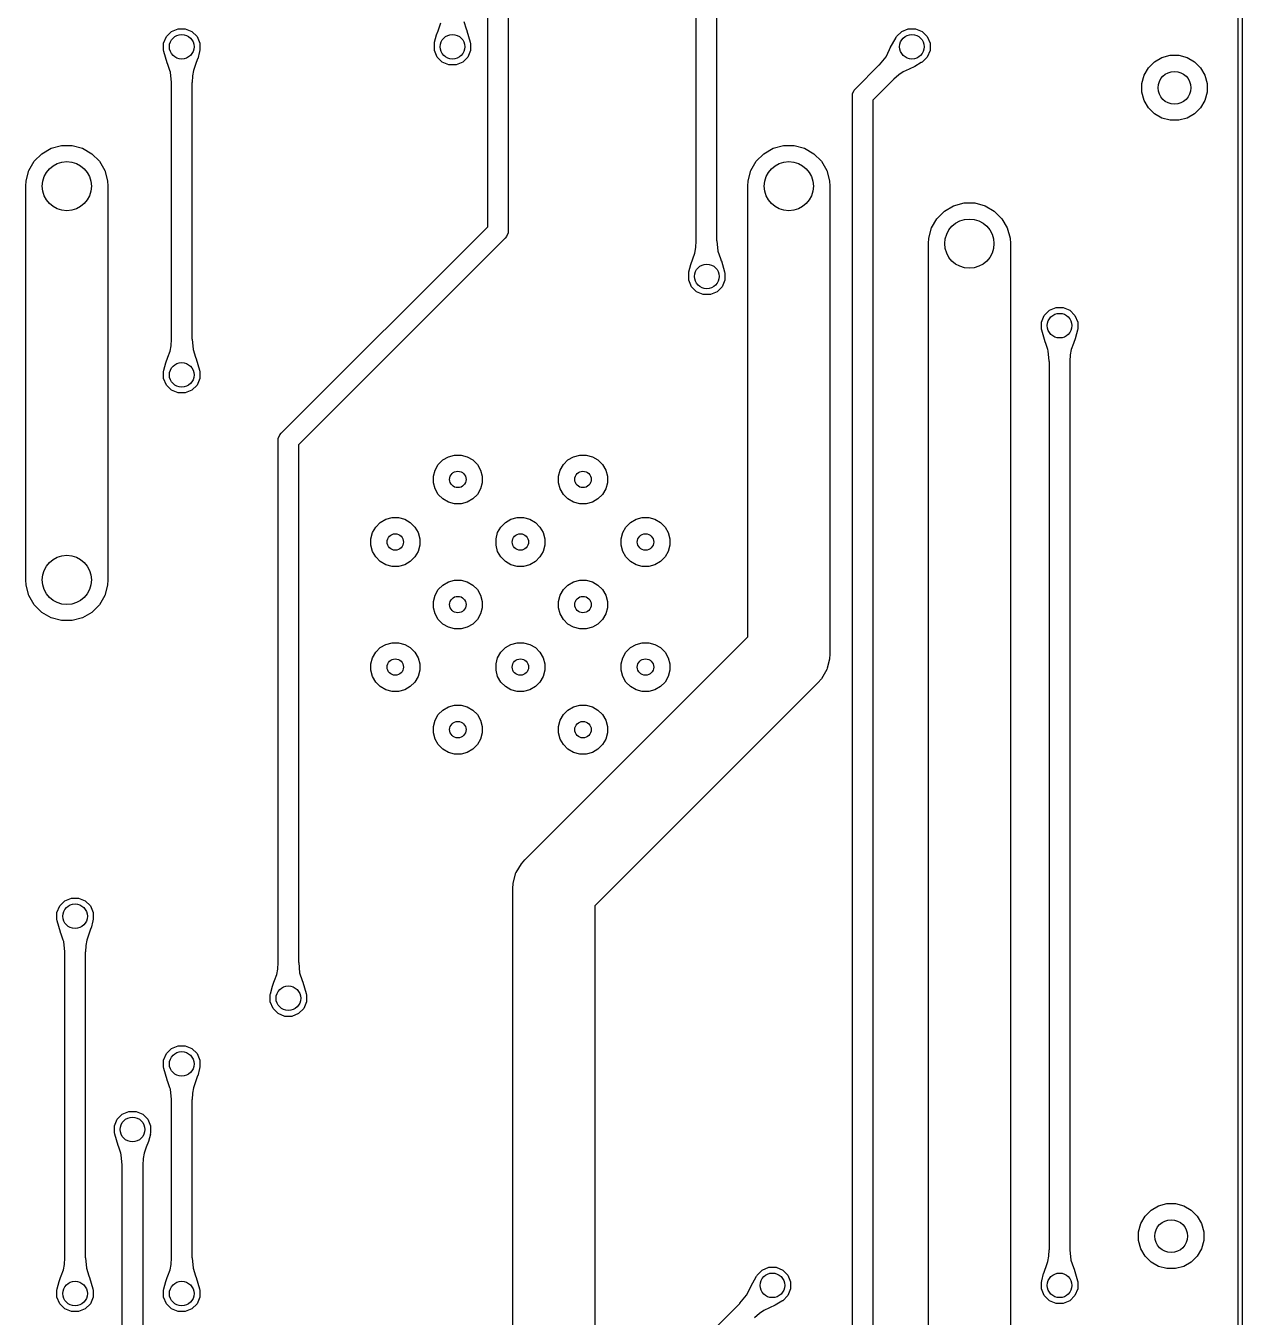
# Model space of a CAD drawing. Extents: x 89 to 178, y -115 to -57.
# Drawn here: x 157.2 to 172.03, y -84.09 to -68.34 of the extents above; entities that cross this region are included whole.
import ezdxf

# ---------------------------------------------------------------- set-up
doc = ezdxf.new("R2010")
doc.units = 0
doc.layers.add('BLACK', color=7, linetype='CONTINUOUS')

msp = doc.modelspace()

# ---------------------------------------------------------------- linework, layer by layer
at = {"layer": 'BLACK', "linetype": 'CONTINUOUS'}
for p, q in [((171.975, -90.3), (171.975091, -63.030772)), ((172.025092, -63.020889), (172.025, -90.275)), ((162.83, -70.793223), (162.83, -64.348108)), ((163.08, -64.348082), (163.08, -70.845)), ((165.37, -70.964282), (165.37, -64.348108)), ((165.62, -64.348082), (165.62, -70.962712)), ((162.231994, -68.382696), (162.257943, -68.309751)), ((162.537534, -68.291632), (162.567993, -68.382662)), ((158.879323, -68.556105), (158.912919, -68.474997)), ((158.912919, -68.474997), (158.974997, -68.412919)), ((158.974997, -68.412919), (159.056105, -68.379323)), ((159.056105, -68.379323), (159.143895, -68.379323)), ((159.143895, -68.379323), (159.225003, -68.412919)), ((159.225003, -68.412919), (159.287081, -68.474997)), ((159.287081, -68.474997), (159.320677, -68.556105)), ((162.182373, -68.544215), (162.205437, -68.454337)), ((162.205437, -68.454337), (162.205802, -68.453176)), ((162.205802, -68.453176), (162.223977, -68.404268)), ((162.223977, -68.404268), (162.231994, -68.382696)), ((162.567993, -68.382662), (162.568004, -68.382691)), ((162.568004, -68.382691), (162.576168, -68.403208)), ((162.576168, -68.403208), (162.576532, -68.404268)), ((162.576532, -68.404268), (162.61713, -68.543906)), ((167.809056, -68.484321), (167.812919, -68.474997)), ((167.812919, -68.474997), (167.874997, -68.412919)), ((167.874997, -68.412919), (167.956105, -68.379323)), ((167.956105, -68.379323), (168.043895, -68.379323)), ((168.043895, -68.379323), (168.125003, -68.412919)), ((168.125003, -68.412919), (168.187081, -68.474997)), ((168.187081, -68.474997), (168.220677, -68.556105)), ((158.879323, -68.643895), (158.879323, -68.556105)), ((159.320677, -68.556105), (159.320677, -68.643895)), ((162.179323, -68.556105), (162.182815, -68.547673)), ((162.179323, -68.643895), (162.179323, -68.556105)), ((162.182249, -68.544761), (162.182373, -68.544215)), ((162.182815, -68.547673), (162.182249, -68.544761)), ((162.61713, -68.543906), (162.616813, -68.546777)), ((162.616813, -68.546777), (162.620677, -68.556105)), ((162.620677, -68.556105), (162.620677, -68.643895)), ((167.684697, -68.7208), (167.727545, -68.634858)), ((167.727545, -68.634858), (167.736282, -68.61457)), ((167.736282, -68.61457), (167.736761, -68.61359)), ((167.736761, -68.61359), (167.806801, -68.486129)), ((167.806801, -68.486129), (167.809056, -68.484321)), ((168.220677, -68.556105), (168.220677, -68.643895)), ((158.883185, -68.65322), (158.879323, -68.643895)), ((158.882869, -68.656093), (158.883185, -68.65322)), ((158.923466, -68.795729), (158.882869, -68.656093)), ((158.92383, -68.796789), (158.923466, -68.795729)), ((158.931993, -68.817303), (158.92383, -68.796789)), ((159.294197, -68.746821), (159.267997, -68.817324)), ((159.294563, -68.745653), (159.294197, -68.746821)), ((159.317618, -68.655814), (159.294563, -68.745653)), ((159.320677, -68.643895), (159.317184, -68.652327)), ((159.317184, -68.652327), (159.31775, -68.655238)), ((159.31775, -68.655238), (159.317618, -68.655814)), ((162.212919, -68.725003), (162.179323, -68.643895)), ((162.274997, -68.787081), (162.212919, -68.725003)), ((162.356105, -68.820677), (162.274997, -68.787081)), ((162.525003, -68.787081), (162.443895, -68.820677)), ((162.587081, -68.725003), (162.525003, -68.787081)), ((162.620677, -68.643895), (162.587081, -68.725003)), ((167.603304, -68.818545), (167.684697, -68.7208)), ((168.114411, -68.793346), (168.034585, -68.840568)), ((168.114912, -68.793032), (168.114411, -68.793346)), ((168.116569, -68.790574), (168.114912, -68.793032)), ((168.125003, -68.787081), (168.116569, -68.790574)), ((168.187081, -68.725003), (168.125003, -68.787081)), ((168.220677, -68.643895), (168.187081, -68.725003)), ((170.882659, -68.856495), (170.956495, -68.782659)), ((170.956495, -68.782659), (171.046927, -68.730448)), ((171.046927, -68.730448), (171.14779, -68.703422)), ((171.14779, -68.703422), (171.25221, -68.703422)), ((171.25221, -68.703422), (171.353073, -68.730448)), ((171.353073, -68.730448), (171.443505, -68.782659)), ((171.443505, -68.782659), (171.517341, -68.856495)), ((158.931999, -68.817323), (158.931993, -68.817303)), ((158.932005, -68.817337), (158.931999, -68.817323)), ((158.956404, -68.890254), (158.932005, -68.817337)), ((158.962466, -68.908371), (158.956404, -68.890254)), ((158.973987, -69.034576), (158.962466, -68.908371)), ((159.229632, -68.95529), (159.225569, -69.034576)), ((159.242055, -68.890254), (159.229632, -68.95529)), ((159.242059, -68.890241), (159.242055, -68.890254)), ((159.267997, -68.817324), (159.242059, -68.890241)), ((162.443895, -68.820677), (162.356105, -68.820677)), ((167.311612, -69.111612), (167.602524, -68.820699)), ((167.602524, -68.820699), (167.603304, -68.818545)), ((167.840435, -68.942892), (167.781499, -68.996081)), ((167.895206, -68.905689), (167.840435, -68.942892)), ((167.895213, -68.905684), (167.895206, -68.905689)), ((167.965115, -68.872466), (167.895213, -68.905684)), ((168.033501, -68.841135), (167.965115, -68.872466)), ((168.034585, -68.840568), (168.033501, -68.841135)), ((170.803422, -69.04779), (170.830448, -68.946927)), ((170.830448, -68.946927), (170.882659, -68.856495)), ((171.517341, -68.856495), (171.569552, -68.946927)), ((171.569552, -68.946927), (171.596578, -69.04779)), ((158.974029, -69.035041), (158.973987, -69.034576)), ((158.975, -69.037112), (158.974029, -69.035041)), ((158.975, -72.164226), (158.975, -69.037112)), ((159.225569, -69.034576), (159.225, -69.035772)), ((159.225, -69.035772), (159.225, -72.162887)), ((167.296071, -69.130548), (167.311612, -69.111612)), ((167.780251, -68.996524), (167.525, -69.251776)), ((167.781499, -68.996081), (167.780251, -68.996524)), ((170.803422, -69.15221), (170.803422, -69.04779)), ((171.596578, -69.04779), (171.596578, -69.15221)), ((167.275, -69.2), (167.277402, -69.175614)), ((167.275, -87.464226), (167.275, -69.2)), ((167.277402, -69.175614), (167.296066, -69.130554)), ((167.296066, -69.130554), (167.296071, -69.130548)), ((167.525, -69.251776), (167.525, -87.462887)), ((170.830448, -69.253073), (170.803422, -69.15221)), ((170.882659, -69.343505), (170.830448, -69.253073)), ((171.569552, -69.253073), (171.517341, -69.343505)), ((171.596578, -69.15221), (171.569552, -69.253073)), ((170.956495, -69.417341), (170.882659, -69.343505)), ((171.046927, -69.469552), (170.956495, -69.417341)), ((171.443505, -69.417341), (171.353073, -69.469552)), ((171.517341, -69.343505), (171.443505, -69.417341)), ((171.14779, -69.496578), (171.046927, -69.469552)), ((171.25221, -69.496578), (171.14779, -69.496578)), ((171.353073, -69.469552), (171.25221, -69.496578)), ((157.395619, -69.903323), (157.508658, -69.83806)), ((157.508658, -69.83806), (157.634737, -69.804278)), ((157.634737, -69.804278), (157.765263, -69.804278)), ((157.765263, -69.804278), (157.891342, -69.83806)), ((157.891342, -69.83806), (158.004381, -69.903323)), ((166.195619, -69.903323), (166.308658, -69.83806)), ((166.308658, -69.83806), (166.434737, -69.804278)), ((166.434737, -69.804278), (166.565263, -69.804278)), ((166.565263, -69.804278), (166.691342, -69.83806)), ((166.691342, -69.83806), (166.804381, -69.903323)), ((157.23806, -70.108658), (157.303323, -69.995619)), ((157.303323, -69.995619), (157.395619, -69.903323)), ((158.004381, -69.903323), (158.096677, -69.995619)), ((158.096677, -69.995619), (158.16194, -70.108658)), ((166.03806, -70.108658), (166.103323, -69.995619)), ((166.103323, -69.995619), (166.195619, -69.903323)), ((166.804381, -69.903323), (166.896677, -69.995619)), ((166.896677, -69.995619), (166.96194, -70.108658)), ((157.204278, -70.234737), (157.23806, -70.108658)), ((158.16194, -70.108658), (158.195722, -70.234737)), ((166.004278, -70.234737), (166.03806, -70.108658)), ((166.96194, -70.108658), (166.995722, -70.234737)), ((157.2, -70.3), (157.204278, -70.234737)), ((157.2, -75.1), (157.2, -70.3)), ((158.195722, -70.234737), (158.2, -70.3)), ((158.2, -70.3), (158.2, -75.1)), ((166, -70.3), (166.004278, -70.234737)), ((166, -75.792893), (166, -70.3)), ((166.995722, -70.234737), (167, -70.3)), ((167, -70.3), (167, -76)), ((168.508658, -70.53806), (168.634737, -70.504278)), ((168.634737, -70.504278), (168.765263, -70.504278)), ((168.765263, -70.504278), (168.891342, -70.53806)), ((168.303323, -70.695619), (168.395619, -70.603323)), ((168.395619, -70.603323), (168.508658, -70.53806)), ((168.891342, -70.53806), (169.004381, -70.603323)), ((169.004381, -70.603323), (169.096677, -70.695619)), ((160.311612, -73.311612), (162.83, -70.793223)), ((163.08, -70.845), (163.077598, -70.869386)), ((168.204278, -70.934737), (168.23806, -70.808658)), ((168.23806, -70.808658), (168.303323, -70.695619)), ((169.096677, -70.695619), (169.16194, -70.808658)), ((169.16194, -70.808658), (169.195722, -70.934737)), ((163.043389, -70.933388), (160.525, -73.451776)), ((163.058934, -70.914446), (163.043389, -70.933388)), ((163.077598, -70.869386), (163.058934, -70.914446)), ((165.365365, -71.048083), (165.36945, -70.965444)), ((165.36945, -70.965444), (165.37, -70.964282)), ((165.62, -70.962712), (165.621028, -70.964889)), ((165.621028, -70.964889), (165.633263, -71.090585)), ((168.2, -71), (168.204278, -70.934737)), ((168.2, -91.7), (168.2, -71)), ((169.195722, -70.934737), (169.2, -71)), ((169.2, -71), (169.2, -91.501374)), ((165.329171, -71.185209), (165.352917, -71.114962)), ((165.352917, -71.114962), (165.365365, -71.048083)), ((165.633263, -71.090585), (165.665221, -71.180558)), ((165.282287, -71.344259), (165.304364, -71.256033)), ((165.304364, -71.256033), (165.304663, -71.255034)), ((165.304663, -71.255034), (165.329171, -71.185209)), ((165.665221, -71.180558), (165.665223, -71.180563)), ((165.665223, -71.180563), (165.676652, -71.207784)), ((165.676652, -71.207784), (165.677082, -71.208989)), ((165.677082, -71.208989), (165.717048, -71.343861)), ((165.279323, -71.356105), (165.282768, -71.347787)), ((165.279323, -71.443895), (165.279323, -71.356105)), ((165.312919, -71.525003), (165.279323, -71.443895)), ((165.282177, -71.344746), (165.282287, -71.344259)), ((165.282768, -71.347787), (165.282177, -71.344746)), ((165.720677, -71.443895), (165.687081, -71.525003)), ((165.717048, -71.343861), (165.716756, -71.346639)), ((165.716756, -71.346639), (165.720677, -71.356105)), ((165.720677, -71.356105), (165.720677, -71.443895)), ((165.374997, -71.587081), (165.312919, -71.525003)), ((165.456105, -71.620677), (165.374997, -71.587081)), ((165.543895, -71.620677), (165.456105, -71.620677)), ((165.625003, -71.587081), (165.543895, -71.620677)), ((165.687081, -71.525003), (165.625003, -71.587081)), ((169.674997, -71.812915), (169.756105, -71.779319)), ((169.756105, -71.779319), (169.843895, -71.779319)), ((169.843895, -71.779319), (169.925003, -71.812915)), ((169.579323, -71.956101), (169.612919, -71.874993)), ((169.612919, -71.874993), (169.674997, -71.812915)), ((169.925003, -71.812915), (169.987081, -71.874993)), ((169.987081, -71.874993), (170.020677, -71.956101)), ((169.579323, -72.043891), (169.579323, -71.956101)), ((169.583185, -72.053216), (169.579323, -72.043891)), ((169.582869, -72.056089), (169.583185, -72.053216)), ((169.623466, -72.195725), (169.582869, -72.056089)), ((170.017618, -72.05581), (169.994563, -72.145649)), ((170.020677, -72.043891), (170.017184, -72.052323)), ((170.017184, -72.052323), (170.01775, -72.055234)), ((170.01775, -72.055234), (170.017618, -72.05581)), ((170.020677, -71.956101), (170.020677, -72.043891)), ((158.957943, -72.309757), (158.970368, -72.244705)), ((158.970368, -72.244705), (158.974431, -72.165423)), ((158.974431, -72.165423), (158.975, -72.164226)), ((159.225, -72.162887), (159.225971, -72.164959)), ((159.225971, -72.164959), (159.237535, -72.29163)), ((169.62383, -72.196785), (169.623466, -72.195725)), ((169.631993, -72.217299), (169.62383, -72.196785)), ((169.631999, -72.217319), (169.631993, -72.217299)), ((169.632005, -72.217333), (169.631999, -72.217319)), ((169.656404, -72.29025), (169.632005, -72.217333)), ((169.967997, -72.21732), (169.942059, -72.290237)), ((169.994197, -72.146817), (169.967997, -72.21732)), ((169.994563, -72.145649), (169.994197, -72.146817)), ((158.905808, -72.453176), (158.931996, -72.382699)), ((158.931996, -72.382699), (158.957943, -72.309757)), ((159.237535, -72.29163), (159.268007, -72.382688)), ((159.268007, -72.382688), (159.276175, -72.403215)), ((159.276175, -72.403215), (159.276539, -72.404275)), ((159.276539, -72.404275), (159.317136, -72.543906)), ((169.662466, -72.308367), (169.656404, -72.29025)), ((169.673987, -72.434572), (169.662466, -72.308367)), ((169.929632, -72.355286), (169.925569, -72.434572)), ((169.942055, -72.29025), (169.929632, -72.355286)), ((169.942059, -72.290237), (169.942055, -72.29025)), ((158.879329, -72.556105), (158.882821, -72.547673)), ((158.879329, -72.643895), (158.879329, -72.556105)), ((158.882255, -72.544761), (158.88238, -72.544213)), ((158.882821, -72.547673), (158.882255, -72.544761)), ((158.88238, -72.544213), (158.905442, -72.454341)), ((158.905442, -72.454341), (158.905808, -72.453176)), ((159.317136, -72.543906), (159.316819, -72.546777)), ((159.316819, -72.546777), (159.320683, -72.556105)), ((159.320683, -72.556105), (159.320683, -72.643895)), ((169.674029, -72.435037), (169.673987, -72.434572)), ((169.675, -72.437108), (169.674029, -72.435037)), ((169.675, -83.264228), (169.675, -72.437108)), ((169.925569, -72.434572), (169.925, -72.435768)), ((169.925, -72.435768), (169.925, -83.262889)), ((158.912925, -72.725003), (158.879329, -72.643895)), ((158.975003, -72.787081), (158.912925, -72.725003)), ((159.287087, -72.725003), (159.225009, -72.787081)), ((159.320683, -72.643895), (159.287087, -72.725003)), ((159.056111, -72.820677), (158.975003, -72.787081)), ((159.143901, -72.820677), (159.056111, -72.820677)), ((159.225009, -72.787081), (159.143901, -72.820677)), ((160.277402, -73.375614), (160.296066, -73.330554)), ((160.296066, -73.330554), (160.296071, -73.330548)), ((160.296071, -73.330548), (160.311612, -73.311612)), ((160.275, -73.4), (160.277402, -73.375614)), ((160.275, -79.764226), (160.275, -73.4)), ((160.525, -73.451776), (160.525, -79.762887)), ((162.227493, -73.692372), (162.282871, -73.636994)), ((162.282871, -73.636994), (162.350694, -73.597836)), ((162.350694, -73.597836), (162.426341, -73.577567)), ((162.426341, -73.577567), (162.504657, -73.577567)), ((162.504657, -73.577567), (162.580304, -73.597836)), ((162.580304, -73.597836), (162.648127, -73.636994)), ((162.648127, -73.636994), (162.703505, -73.692372)), ((163.752493, -73.692372), (163.807871, -73.636994)), ((163.807871, -73.636994), (163.875694, -73.597836)), ((163.875694, -73.597836), (163.951341, -73.577567)), ((163.951341, -73.577567), (164.029657, -73.577567)), ((164.029657, -73.577567), (164.105304, -73.597836)), ((164.105304, -73.597836), (164.173127, -73.636994)), ((164.173127, -73.636994), (164.228505, -73.692372)), ((162.168066, -73.835842), (162.188335, -73.760195)), ((162.168066, -73.914158), (162.168066, -73.835842)), ((162.188335, -73.760195), (162.227493, -73.692372)), ((162.703505, -73.692372), (162.742663, -73.760195)), ((162.742663, -73.760195), (162.762932, -73.835842)), ((162.762932, -73.835842), (162.762932, -73.914158)), ((163.693066, -73.835842), (163.713335, -73.760195)), ((163.693066, -73.914158), (163.693066, -73.835842)), ((163.713335, -73.760195), (163.752493, -73.692372)), ((164.228505, -73.692372), (164.267663, -73.760195)), ((164.267663, -73.760195), (164.287932, -73.835842)), ((164.287932, -73.835842), (164.287932, -73.914158)), ((162.188335, -73.989805), (162.168066, -73.914158)), ((162.227493, -74.057628), (162.188335, -73.989805)), ((162.742663, -73.989805), (162.703505, -74.057628)), ((162.762932, -73.914158), (162.742663, -73.989805)), ((163.713335, -73.989805), (163.693066, -73.914158)), ((163.752493, -74.057628), (163.713335, -73.989805)), ((164.267663, -73.989805), (164.228505, -74.057628)), ((164.287932, -73.914158), (164.267663, -73.989805)), ((162.282871, -74.113006), (162.227493, -74.057628)), ((162.350694, -74.152164), (162.282871, -74.113006)), ((162.648127, -74.113006), (162.580304, -74.152164)), ((162.703505, -74.057628), (162.648127, -74.113006)), ((163.807871, -74.113006), (163.752493, -74.057628)), ((163.875694, -74.152164), (163.807871, -74.113006)), ((164.173127, -74.113006), (164.105304, -74.152164)), ((164.228505, -74.057628), (164.173127, -74.113006)), ((162.426341, -74.172433), (162.350694, -74.152164)), ((162.504657, -74.172433), (162.426341, -74.172433)), ((162.580304, -74.152164), (162.504657, -74.172433)), ((163.951341, -74.172433), (163.875694, -74.152164)), ((164.029657, -74.172433), (163.951341, -74.172433)), ((164.105304, -74.152164), (164.029657, -74.172433)), ((161.425835, -74.522695), (161.464993, -74.454872)), ((161.464993, -74.454872), (161.520371, -74.399494)), ((161.520371, -74.399494), (161.588194, -74.360336)), ((161.588194, -74.360336), (161.663841, -74.340067)), ((161.663841, -74.340067), (161.742157, -74.340067)), ((161.742157, -74.340067), (161.817804, -74.360336)), ((161.817804, -74.360336), (161.885627, -74.399494)), ((161.885627, -74.399494), (161.941005, -74.454872)), ((161.941005, -74.454872), (161.980163, -74.522695)), ((162.950835, -74.522695), (162.989993, -74.454872)), ((162.989993, -74.454872), (163.045371, -74.399494)), ((163.045371, -74.399494), (163.113194, -74.360336)), ((163.113194, -74.360336), (163.188841, -74.340067)), ((163.188841, -74.340067), (163.267157, -74.340067)), ((163.267157, -74.340067), (163.342804, -74.360336)), ((163.342804, -74.360336), (163.410627, -74.399494)), ((163.410627, -74.399494), (163.466005, -74.454872)), ((163.466005, -74.454872), (163.505163, -74.522695)), ((164.475835, -74.522695), (164.514993, -74.454872)), ((164.514993, -74.454872), (164.570371, -74.399494)), ((164.570371, -74.399494), (164.638194, -74.360336)), ((164.638194, -74.360336), (164.713841, -74.340067)), ((164.713841, -74.340067), (164.792157, -74.340067)), ((164.792157, -74.340067), (164.867804, -74.360336)), ((164.867804, -74.360336), (164.935627, -74.399494)), ((164.935627, -74.399494), (164.991005, -74.454872)), ((164.991005, -74.454872), (165.030163, -74.522695)), ((161.405566, -74.598342), (161.425835, -74.522695)), ((161.405566, -74.676658), (161.405566, -74.598342)), ((161.980163, -74.522695), (162.000432, -74.598342)), ((162.000432, -74.598342), (162.000432, -74.676658)), ((162.930566, -74.598342), (162.950835, -74.522695)), ((162.930566, -74.676658), (162.930566, -74.598342)), ((163.505163, -74.522695), (163.525432, -74.598342)), ((163.525432, -74.598342), (163.525432, -74.676658)), ((164.455566, -74.598342), (164.475835, -74.522695)), ((164.455566, -74.676658), (164.455566, -74.598342)), ((165.030163, -74.522695), (165.050432, -74.598342)), ((165.050432, -74.598342), (165.050432, -74.676658)), ((161.425835, -74.752305), (161.405566, -74.676658)), ((161.464993, -74.820128), (161.425835, -74.752305)), ((161.980163, -74.752305), (161.941005, -74.820128)), ((162.000432, -74.676658), (161.980163, -74.752305)), ((162.950835, -74.752305), (162.930566, -74.676658)), ((162.989993, -74.820128), (162.950835, -74.752305)), ((163.505163, -74.752305), (163.466005, -74.820128)), ((163.525432, -74.676658), (163.505163, -74.752305)), ((164.475835, -74.752305), (164.455566, -74.676658)), ((164.514993, -74.820128), (164.475835, -74.752305)), ((165.030163, -74.752305), (164.991005, -74.820128)), ((165.050432, -74.676658), (165.030163, -74.752305)), ((161.520371, -74.875506), (161.464993, -74.820128)), ((161.588194, -74.914664), (161.520371, -74.875506)), ((161.663841, -74.934933), (161.588194, -74.914664)), ((161.742157, -74.934933), (161.663841, -74.934933)), ((161.817804, -74.914664), (161.742157, -74.934933)), ((161.885627, -74.875506), (161.817804, -74.914664)), ((161.941005, -74.820128), (161.885627, -74.875506)), ((163.045371, -74.875506), (162.989993, -74.820128)), ((163.113194, -74.914664), (163.045371, -74.875506)), ((163.188841, -74.934933), (163.113194, -74.914664)), ((163.267157, -74.934933), (163.188841, -74.934933)), ((163.342804, -74.914664), (163.267157, -74.934933)), ((163.410627, -74.875506), (163.342804, -74.914664)), ((163.466005, -74.820128), (163.410627, -74.875506)), ((164.570371, -74.875506), (164.514993, -74.820128)), ((164.638194, -74.914664), (164.570371, -74.875506)), ((164.713841, -74.934933), (164.638194, -74.914664)), ((164.792157, -74.934933), (164.713841, -74.934933)), ((164.867804, -74.914664), (164.792157, -74.934933)), ((164.935627, -74.875506), (164.867804, -74.914664)), ((164.991005, -74.820128), (164.935627, -74.875506)), ((157.204278, -75.165263), (157.2, -75.1)), ((157.23806, -75.291342), (157.204278, -75.165263)), ((158.195722, -75.165263), (158.16194, -75.291342)), ((158.2, -75.1), (158.195722, -75.165263)), ((162.188335, -75.285195), (162.227493, -75.217372)), ((162.227493, -75.217372), (162.282871, -75.161994)), ((162.282871, -75.161994), (162.350694, -75.122836)), ((162.350694, -75.122836), (162.426341, -75.102567)), ((162.426341, -75.102567), (162.504657, -75.102567)), ((162.504657, -75.102567), (162.580304, -75.122836)), ((162.580304, -75.122836), (162.648127, -75.161994)), ((162.648127, -75.161994), (162.703505, -75.217372)), ((162.703505, -75.217372), (162.742663, -75.285195)), ((163.713335, -75.285195), (163.752493, -75.217372)), ((163.752493, -75.217372), (163.807871, -75.161994)), ((163.807871, -75.161994), (163.875694, -75.122836)), ((163.875694, -75.122836), (163.951341, -75.102567)), ((163.951341, -75.102567), (164.029657, -75.102567)), ((164.029657, -75.102567), (164.105304, -75.122836)), ((164.105304, -75.122836), (164.173127, -75.161994)), ((164.173127, -75.161994), (164.228505, -75.217372)), ((164.228505, -75.217372), (164.267663, -75.285195)), ((157.303323, -75.404381), (157.23806, -75.291342)), ((157.395619, -75.496677), (157.303323, -75.404381)), ((158.096677, -75.404381), (158.004381, -75.496677)), ((158.16194, -75.291342), (158.096677, -75.404381)), ((162.168066, -75.360842), (162.188335, -75.285195)), ((162.168066, -75.439158), (162.168066, -75.360842)), ((162.742663, -75.285195), (162.762932, -75.360842)), ((162.762932, -75.360842), (162.762932, -75.439158)), ((163.693066, -75.360842), (163.713335, -75.285195)), ((163.693066, -75.439158), (163.693066, -75.360842)), ((164.267663, -75.285195), (164.287932, -75.360842)), ((164.287932, -75.360842), (164.287932, -75.439158)), ((157.508658, -75.56194), (157.395619, -75.496677)), ((157.634737, -75.595722), (157.508658, -75.56194)), ((157.891342, -75.56194), (157.765263, -75.595722)), ((158.004381, -75.496677), (157.891342, -75.56194)), ((162.188335, -75.514805), (162.168066, -75.439158)), ((162.227493, -75.582628), (162.188335, -75.514805)), ((162.742663, -75.514805), (162.703505, -75.582628)), ((162.762932, -75.439158), (162.742663, -75.514805)), ((163.713335, -75.514805), (163.693066, -75.439158)), ((163.752493, -75.582628), (163.713335, -75.514805)), ((164.267663, -75.514805), (164.228505, -75.582628)), ((164.287932, -75.439158), (164.267663, -75.514805)), ((157.765263, -75.595722), (157.634737, -75.595722)), ((162.282871, -75.638006), (162.227493, -75.582628)), ((162.350694, -75.677164), (162.282871, -75.638006)), ((162.426341, -75.697433), (162.350694, -75.677164)), ((162.504657, -75.697433), (162.426341, -75.697433)), ((162.580304, -75.677164), (162.504657, -75.697433)), ((162.648127, -75.638006), (162.580304, -75.677164)), ((162.703505, -75.582628), (162.648127, -75.638006)), ((163.807871, -75.638006), (163.752493, -75.582628)), ((163.875694, -75.677164), (163.807871, -75.638006)), ((163.951341, -75.697433), (163.875694, -75.677164)), ((164.029657, -75.697433), (163.951341, -75.697433)), ((164.105304, -75.677164), (164.029657, -75.697433)), ((164.173127, -75.638006), (164.105304, -75.677164)), ((164.228505, -75.582628), (164.173127, -75.638006)), ((161.588194, -75.885336), (161.663841, -75.865067)), ((161.663841, -75.865067), (161.742157, -75.865067)), ((161.742157, -75.865067), (161.817804, -75.885336)), ((163.113194, -75.885336), (163.188841, -75.865067)), ((163.188841, -75.865067), (163.267157, -75.865067)), ((163.267157, -75.865067), (163.342804, -75.885336)), ((163.282455, -78.510439), (166, -75.792893)), ((164.638194, -75.885336), (164.713841, -75.865067)), ((164.713841, -75.865067), (164.792157, -75.865067)), ((164.792157, -75.865067), (164.867804, -75.885336)), ((161.425835, -76.047695), (161.464993, -75.979872)), ((161.464993, -75.979872), (161.520371, -75.924494)), ((161.520371, -75.924494), (161.588194, -75.885336)), ((161.817804, -75.885336), (161.885627, -75.924494)), ((161.885627, -75.924494), (161.941005, -75.979872)), ((161.941005, -75.979872), (161.980163, -76.047695)), ((162.950835, -76.047695), (162.989993, -75.979872)), ((162.989993, -75.979872), (163.045371, -75.924494)), ((163.045371, -75.924494), (163.113194, -75.885336)), ((163.342804, -75.885336), (163.410627, -75.924494)), ((163.410627, -75.924494), (163.466005, -75.979872)), ((163.466005, -75.979872), (163.505163, -76.047695)), ((164.475835, -76.047695), (164.514993, -75.979872)), ((164.514993, -75.979872), (164.570371, -75.924494)), ((164.570371, -75.924494), (164.638194, -75.885336)), ((164.867804, -75.885336), (164.935627, -75.924494)), ((164.935627, -75.924494), (164.991005, -75.979872)), ((164.991005, -75.979872), (165.030163, -76.047695)), ((167, -76), (166.995723, -76.065247)), ((161.405566, -76.123342), (161.425835, -76.047695)), ((161.405566, -76.201658), (161.405566, -76.123342)), ((161.980163, -76.047695), (162.000432, -76.123342)), ((162.000432, -76.123342), (162.000432, -76.201658)), ((162.930566, -76.123342), (162.950835, -76.047695)), ((162.930566, -76.201658), (162.930566, -76.123342)), ((163.505163, -76.047695), (163.525432, -76.123342)), ((163.525432, -76.123342), (163.525432, -76.201658)), ((164.455566, -76.123342), (164.475835, -76.047695)), ((164.455566, -76.201658), (164.455566, -76.123342)), ((165.030163, -76.047695), (165.050432, -76.123342)), ((165.050432, -76.123342), (165.050432, -76.201658)), ((166.96194, -76.191342), (166.896677, -76.304381)), ((166.965746, -76.177137), (166.96194, -76.191342)), ((166.995723, -76.065263), (166.965746, -76.177137)), ((166.995723, -76.065247), (166.995723, -76.065263)), ((161.425835, -76.277305), (161.405566, -76.201658)), ((161.464993, -76.345128), (161.425835, -76.277305)), ((161.520371, -76.400506), (161.464993, -76.345128)), ((161.941005, -76.345128), (161.885627, -76.400506)), ((161.980163, -76.277305), (161.941005, -76.345128)), ((162.000432, -76.201658), (161.980163, -76.277305)), ((162.950835, -76.277305), (162.930566, -76.201658)), ((162.989993, -76.345128), (162.950835, -76.277305)), ((163.045371, -76.400506), (162.989993, -76.345128)), ((163.466005, -76.345128), (163.410627, -76.400506)), ((163.505163, -76.277305), (163.466005, -76.345128)), ((163.525432, -76.201658), (163.505163, -76.277305)), ((166.853553, -76.353554), (164.136008, -79.071098)), ((164.475835, -76.277305), (164.455566, -76.201658)), ((164.514993, -76.345128), (164.475835, -76.277305)), ((164.570371, -76.400506), (164.514993, -76.345128)), ((164.991005, -76.345128), (164.935627, -76.400506)), ((165.030163, -76.277305), (164.991005, -76.345128)), ((165.050432, -76.201658), (165.030163, -76.277305)), ((166.896668, -76.304389), (166.853553, -76.353554)), ((166.896677, -76.304381), (166.896668, -76.304389)), ((161.588194, -76.439664), (161.520371, -76.400506)), ((161.663841, -76.459933), (161.588194, -76.439664)), ((161.742157, -76.459933), (161.663841, -76.459933)), ((161.817804, -76.439664), (161.742157, -76.459933)), ((161.885627, -76.400506), (161.817804, -76.439664)), ((163.113194, -76.439664), (163.045371, -76.400506)), ((163.188841, -76.459933), (163.113194, -76.439664)), ((163.267157, -76.459933), (163.188841, -76.459933)), ((163.342804, -76.439664), (163.267157, -76.459933)), ((163.410627, -76.400506), (163.342804, -76.439664)), ((164.638194, -76.439664), (164.570371, -76.400506)), ((164.713841, -76.459933), (164.638194, -76.439664)), ((164.792157, -76.459933), (164.713841, -76.459933)), ((164.867804, -76.439664), (164.792157, -76.459933)), ((164.935627, -76.400506), (164.867804, -76.439664)), ((162.282871, -76.686994), (162.350694, -76.647836)), ((162.350694, -76.647836), (162.426341, -76.627567)), ((162.426341, -76.627567), (162.504657, -76.627567)), ((162.504657, -76.627567), (162.580304, -76.647836)), ((162.580304, -76.647836), (162.648127, -76.686994)), ((163.807871, -76.686994), (163.875694, -76.647836)), ((163.875694, -76.647836), (163.951341, -76.627567)), ((163.951341, -76.627567), (164.029657, -76.627567)), ((164.029657, -76.627567), (164.105304, -76.647836)), ((164.105304, -76.647836), (164.173127, -76.686994)), ((162.168066, -76.885842), (162.188335, -76.810195)), ((162.188335, -76.810195), (162.227493, -76.742372)), ((162.227493, -76.742372), (162.282871, -76.686994)), ((162.648127, -76.686994), (162.703505, -76.742372)), ((162.703505, -76.742372), (162.742663, -76.810195)), ((162.742663, -76.810195), (162.762932, -76.885842)), ((163.693066, -76.885842), (163.713335, -76.810195)), ((163.713335, -76.810195), (163.752493, -76.742372)), ((163.752493, -76.742372), (163.807871, -76.686994)), ((164.173127, -76.686994), (164.228505, -76.742372)), ((164.228505, -76.742372), (164.267663, -76.810195)), ((164.267663, -76.810195), (164.287932, -76.885842)), ((162.168066, -76.964158), (162.168066, -76.885842)), ((162.188335, -77.039805), (162.168066, -76.964158)), ((162.762932, -76.964158), (162.742663, -77.039805)), ((162.762932, -76.885842), (162.762932, -76.964158)), ((163.693066, -76.964158), (163.693066, -76.885842)), ((163.713335, -77.039805), (163.693066, -76.964158)), ((164.287932, -76.964158), (164.267663, -77.039805)), ((164.287932, -76.885842), (164.287932, -76.964158)), ((162.227493, -77.107628), (162.188335, -77.039805)), ((162.282871, -77.163006), (162.227493, -77.107628)), ((162.703505, -77.107628), (162.648127, -77.163006)), ((162.742663, -77.039805), (162.703505, -77.107628)), ((163.752493, -77.107628), (163.713335, -77.039805)), ((163.807871, -77.163006), (163.752493, -77.107628)), ((164.228505, -77.107628), (164.173127, -77.163006)), ((164.267663, -77.039805), (164.228505, -77.107628)), ((162.350694, -77.202164), (162.282871, -77.163006)), ((162.426341, -77.222433), (162.350694, -77.202164)), ((162.504657, -77.222433), (162.426341, -77.222433)), ((162.580304, -77.202164), (162.504657, -77.222433)), ((162.648127, -77.163006), (162.580304, -77.202164)), ((163.875694, -77.202164), (163.807871, -77.163006)), ((163.951341, -77.222433), (163.875694, -77.202164)), ((164.029657, -77.222433), (163.951341, -77.222433)), ((164.105304, -77.202164), (164.029657, -77.222433)), ((164.173127, -77.163006), (164.105304, -77.202164)), ((163.178131, -78.665612), (163.239331, -78.559611)), ((163.239331, -78.559611), (163.239346, -78.559595)), ((163.239346, -78.559595), (163.282455, -78.510439)), ((163.140285, -78.798729), (163.174068, -78.67265)), ((163.174068, -78.67265), (163.178131, -78.665612)), ((163.136008, -78.863992), (163.140285, -78.798744)), ((163.136008, -89.919217), (163.136008, -78.863992)), ((163.140285, -78.798744), (163.140285, -78.798729)), ((157.612919, -79.074997), (157.674997, -79.012919)), ((157.674997, -79.012919), (157.756105, -78.979323)), ((157.756105, -78.979323), (157.843895, -78.979323)), ((157.843895, -78.979323), (157.925003, -79.012919)), ((157.925003, -79.012919), (157.987081, -79.074997)), ((157.579323, -79.156105), (157.612919, -79.074997)), ((157.579323, -79.243895), (157.579323, -79.156105)), ((157.987081, -79.074997), (158.020677, -79.156105)), ((158.020677, -79.156105), (158.020677, -79.243895)), ((164.136008, -79.071098), (164.136008, -90.109064)), ((157.583185, -79.25322), (157.579323, -79.243895)), ((157.582869, -79.256093), (157.583185, -79.25322)), ((157.623466, -79.395729), (157.582869, -79.256093)), ((157.994197, -79.346821), (157.967997, -79.417324)), ((157.994563, -79.345653), (157.994197, -79.346821)), ((158.017618, -79.255814), (157.994563, -79.345653)), ((158.020677, -79.243895), (158.017184, -79.252327)), ((158.017184, -79.252327), (158.01775, -79.255238)), ((158.01775, -79.255238), (158.017618, -79.255814)), ((157.62383, -79.396789), (157.623466, -79.395729)), ((157.631993, -79.417303), (157.62383, -79.396789)), ((157.631999, -79.417323), (157.631993, -79.417303)), ((157.632005, -79.417337), (157.631999, -79.417323)), ((157.656404, -79.490254), (157.632005, -79.417337)), ((157.662466, -79.508371), (157.656404, -79.490254)), ((157.942055, -79.490254), (157.929632, -79.55529)), ((157.942059, -79.490241), (157.942055, -79.490254)), ((157.967997, -79.417324), (157.942059, -79.490241)), ((157.673987, -79.634576), (157.662466, -79.508371)), ((157.674029, -79.635041), (157.673987, -79.634576)), ((157.675, -79.637112), (157.674029, -79.635041)), ((157.675, -83.364226), (157.675, -79.637112)), ((157.925569, -79.634576), (157.925, -79.635772)), ((157.925, -79.635772), (157.925, -83.362887)), ((157.929632, -79.55529), (157.925569, -79.634576)), ((160.270368, -79.844702), (160.274431, -79.765423)), ((160.274431, -79.765423), (160.275, -79.764226)), ((160.525, -79.762887), (160.525971, -79.764959)), ((160.525971, -79.764959), (160.537534, -79.891632)), ((160.231994, -79.982696), (160.257943, -79.909751)), ((160.257943, -79.909751), (160.270368, -79.844702)), ((160.537534, -79.891632), (160.567993, -79.982662)), ((160.182373, -80.144215), (160.205437, -80.054337)), ((160.205437, -80.054337), (160.205802, -80.053176)), ((160.205802, -80.053176), (160.223977, -80.004268)), ((160.223977, -80.004268), (160.231994, -79.982696)), ((160.567993, -79.982662), (160.568004, -79.982691)), ((160.568004, -79.982691), (160.576168, -80.003208)), ((160.576168, -80.003208), (160.576532, -80.004268)), ((160.576532, -80.004268), (160.61713, -80.143906)), ((160.179323, -80.156105), (160.182815, -80.147673)), ((160.179323, -80.243895), (160.179323, -80.156105)), ((160.212919, -80.325003), (160.179323, -80.243895)), ((160.182249, -80.144761), (160.182373, -80.144215)), ((160.182815, -80.147673), (160.182249, -80.144761)), ((160.620677, -80.243895), (160.587081, -80.325003)), ((160.61713, -80.143906), (160.616813, -80.146777)), ((160.616813, -80.146777), (160.620677, -80.156105)), ((160.620677, -80.156105), (160.620677, -80.243895)), ((160.274997, -80.387081), (160.212919, -80.325003)), ((160.356105, -80.420677), (160.274997, -80.387081)), ((160.443895, -80.420677), (160.356105, -80.420677)), ((160.525003, -80.387081), (160.443895, -80.420677)), ((160.587081, -80.325003), (160.525003, -80.387081)), ((158.879323, -80.956105), (158.912919, -80.874997)), ((158.912919, -80.874997), (158.974997, -80.812919)), ((158.974997, -80.812919), (159.056105, -80.779323)), ((159.056105, -80.779323), (159.143895, -80.779323)), ((159.143895, -80.779323), (159.225003, -80.812919)), ((159.225003, -80.812919), (159.287081, -80.874997)), ((159.287081, -80.874997), (159.320677, -80.956105)), ((158.879323, -81.043895), (158.879323, -80.956105)), ((158.883185, -81.05322), (158.879323, -81.043895)), ((158.882869, -81.056093), (158.883185, -81.05322)), ((158.923466, -81.195729), (158.882869, -81.056093)), ((159.317618, -81.055814), (159.294563, -81.145653)), ((159.320677, -81.043895), (159.317184, -81.052327)), ((159.317184, -81.052327), (159.31775, -81.055238)), ((159.31775, -81.055238), (159.317618, -81.055814)), ((159.320677, -80.956105), (159.320677, -81.043895)), ((158.92383, -81.196789), (158.923466, -81.195729)), ((158.931993, -81.217303), (158.92383, -81.196789)), ((158.931999, -81.217323), (158.931993, -81.217303)), ((158.932005, -81.217337), (158.931999, -81.217323)), ((158.956404, -81.290254), (158.932005, -81.217337)), ((159.267997, -81.217324), (159.242059, -81.290241)), ((159.294197, -81.146821), (159.267997, -81.217324)), ((159.294563, -81.145653), (159.294197, -81.146821)), ((158.962466, -81.308371), (158.956404, -81.290254)), ((158.973987, -81.434576), (158.962466, -81.308371)), ((159.229632, -81.35529), (159.225569, -81.434576)), ((159.242055, -81.290254), (159.229632, -81.35529)), ((159.242059, -81.290241), (159.242055, -81.290254)), ((158.974029, -81.435041), (158.973987, -81.434576)), ((158.975, -81.437112), (158.974029, -81.435041)), ((158.975, -83.364226), (158.975, -81.437112)), ((159.225569, -81.434576), (159.225, -81.435772)), ((159.225, -81.435772), (159.225, -83.362887)), ((158.279325, -81.756105), (158.312921, -81.674997)), ((158.312921, -81.674997), (158.374999, -81.612919)), ((158.374999, -81.612919), (158.456107, -81.579323)), ((158.456107, -81.579323), (158.543897, -81.579323)), ((158.543897, -81.579323), (158.625005, -81.612919)), ((158.625005, -81.612919), (158.687083, -81.674997)), ((158.687083, -81.674997), (158.720679, -81.756105)), ((158.279325, -81.843895), (158.279325, -81.756105)), ((158.283187, -81.85322), (158.279325, -81.843895)), ((158.282871, -81.856093), (158.283187, -81.85322)), ((158.323468, -81.995729), (158.282871, -81.856093)), ((158.71762, -81.855814), (158.694565, -81.945653)), ((158.720679, -81.843895), (158.717186, -81.852327)), ((158.717186, -81.852327), (158.717752, -81.855238)), ((158.717752, -81.855238), (158.71762, -81.855814)), ((158.720679, -81.756105), (158.720679, -81.843895)), ((158.323832, -81.996789), (158.323468, -81.995729)), ((158.331995, -82.017303), (158.323832, -81.996789)), ((158.332001, -82.017323), (158.331995, -82.017303)), ((158.332007, -82.017337), (158.332001, -82.017323)), ((158.356406, -82.090254), (158.332007, -82.017337)), ((158.667999, -82.017324), (158.642061, -82.090241)), ((158.694199, -81.946821), (158.667999, -82.017324)), ((158.694565, -81.945653), (158.694199, -81.946821)), ((158.362468, -82.108371), (158.356406, -82.090254)), ((158.373989, -82.234576), (158.362468, -82.108371)), ((158.629634, -82.15529), (158.625571, -82.234576)), ((158.642057, -82.090254), (158.629634, -82.15529)), ((158.642061, -82.090241), (158.642057, -82.090254)), ((158.374031, -82.235041), (158.373989, -82.234576)), ((158.375002, -82.237112), (158.374031, -82.235041)), ((158.375002, -104.700002), (158.375002, -82.237112)), ((158.625571, -82.234576), (158.625002, -82.235772)), ((158.625002, -82.235772), (158.625002, -104.536902)), ((170.842659, -82.856495), (170.916495, -82.782659)), ((170.916495, -82.782659), (171.006927, -82.730448)), ((171.006927, -82.730448), (171.10779, -82.703422)), ((171.10779, -82.703422), (171.21221, -82.703422)), ((171.21221, -82.703422), (171.313073, -82.730448)), ((171.313073, -82.730448), (171.403505, -82.782659)), ((171.403505, -82.782659), (171.477341, -82.856495)), ((170.763422, -83.04779), (170.790448, -82.946927)), ((170.790448, -82.946927), (170.842659, -82.856495)), ((171.477341, -82.856495), (171.529552, -82.946927)), ((171.529552, -82.946927), (171.556578, -83.04779)), ((170.763422, -83.15221), (170.763422, -83.04779)), ((171.556578, -83.04779), (171.556578, -83.15221)), ((169.670368, -83.344704), (169.674431, -83.265425)), ((169.674431, -83.265425), (169.675, -83.264228)), ((169.925, -83.262889), (169.925971, -83.264961)), ((169.925971, -83.264961), (169.937534, -83.391634)), ((170.790448, -83.253073), (170.763422, -83.15221)), ((170.842659, -83.343505), (170.790448, -83.253073)), ((171.529552, -83.253073), (171.477341, -83.343505)), ((171.556578, -83.15221), (171.529552, -83.253073)), ((157.670368, -83.444702), (157.674431, -83.365423)), ((157.674431, -83.365423), (157.675, -83.364226)), ((157.925, -83.362887), (157.925971, -83.364959)), ((157.925971, -83.364959), (157.937534, -83.491632)), ((158.970368, -83.444702), (158.974431, -83.365423)), ((158.974431, -83.365423), (158.975, -83.364226)), ((159.225, -83.362887), (159.225971, -83.364959)), ((159.225971, -83.364959), (159.237534, -83.491632)), ((169.631994, -83.482698), (169.657943, -83.409753)), ((169.657943, -83.409753), (169.670368, -83.344704)), ((169.937534, -83.391634), (169.967993, -83.482664)), ((170.916495, -83.417341), (170.842659, -83.343505)), ((171.006927, -83.469552), (170.916495, -83.417341)), ((171.403505, -83.417341), (171.313073, -83.469552)), ((171.477341, -83.343505), (171.403505, -83.417341)), ((157.623977, -83.604268), (157.631994, -83.582696)), ((157.631994, -83.582696), (157.657943, -83.509751)), ((157.657943, -83.509751), (157.670368, -83.444702)), ((157.937534, -83.491632), (157.967993, -83.582662)), ((157.967993, -83.582662), (157.968004, -83.582691)), ((157.968004, -83.582691), (157.976168, -83.603208)), ((158.923977, -83.604268), (158.931994, -83.582696)), ((158.931994, -83.582696), (158.957943, -83.509751)), ((158.957943, -83.509751), (158.970368, -83.444702)), ((159.237534, -83.491632), (159.267993, -83.582662)), ((159.267993, -83.582662), (159.268004, -83.582691)), ((159.268004, -83.582691), (159.276168, -83.603208)), ((166.036761, -83.71359), (166.106801, -83.586129)), ((166.106801, -83.586129), (166.109056, -83.584321)), ((166.109056, -83.584321), (166.112919, -83.574997)), ((166.112919, -83.574997), (166.174997, -83.512919)), ((166.174997, -83.512919), (166.256105, -83.479323)), ((166.256105, -83.479323), (166.343895, -83.479323)), ((166.343895, -83.479323), (166.425003, -83.512919)), ((166.425003, -83.512919), (166.487081, -83.574997)), ((166.487081, -83.574997), (166.520677, -83.656105)), ((169.582373, -83.644217), (169.605437, -83.554339)), ((169.605437, -83.554339), (169.605802, -83.553178)), ((169.605802, -83.553178), (169.623977, -83.50427)), ((169.623977, -83.50427), (169.631994, -83.482698)), ((169.967993, -83.482664), (169.968004, -83.482693)), ((169.968004, -83.482693), (169.976168, -83.50321)), ((169.976168, -83.50321), (169.976532, -83.50427)), ((169.976532, -83.50427), (170.01713, -83.643908)), ((171.10779, -83.496578), (171.006927, -83.469552)), ((171.21221, -83.496578), (171.10779, -83.496578)), ((171.313073, -83.469552), (171.21221, -83.496578)), ((157.579323, -83.756105), (157.582815, -83.747673)), ((157.582249, -83.744761), (157.582373, -83.744215)), ((157.582815, -83.747673), (157.582249, -83.744761)), ((157.582373, -83.744215), (157.605437, -83.654337)), ((157.605437, -83.654337), (157.605802, -83.653176)), ((157.605802, -83.653176), (157.623977, -83.604268)), ((157.976168, -83.603208), (157.976532, -83.604268)), ((157.976532, -83.604268), (158.01713, -83.743906)), ((158.01713, -83.743906), (158.016813, -83.746777)), ((158.016813, -83.746777), (158.020677, -83.756105)), ((158.879323, -83.756105), (158.882815, -83.747673)), ((158.882249, -83.744761), (158.882373, -83.744215)), ((158.882815, -83.747673), (158.882249, -83.744761)), ((158.882373, -83.744215), (158.905437, -83.654337)), ((158.905437, -83.654337), (158.905802, -83.653176)), ((158.905802, -83.653176), (158.923977, -83.604268)), ((159.276168, -83.603208), (159.276532, -83.604268)), ((159.276532, -83.604268), (159.31713, -83.743906)), ((159.31713, -83.743906), (159.316813, -83.746777)), ((159.316813, -83.746777), (159.320677, -83.756105)), ((165.984697, -83.8208), (166.027545, -83.734858)), ((166.027545, -83.734858), (166.036282, -83.71457)), ((166.036282, -83.71457), (166.036761, -83.71359)), ((166.520677, -83.743895), (166.487081, -83.825003)), ((166.520677, -83.656105), (166.520677, -83.743895)), ((169.579323, -83.656107), (169.582815, -83.647675)), ((169.579323, -83.743897), (169.579323, -83.656107)), ((169.612919, -83.825005), (169.579323, -83.743897)), ((169.582249, -83.644763), (169.582373, -83.644217)), ((169.582815, -83.647675), (169.582249, -83.644763)), ((170.020677, -83.743897), (169.987081, -83.825005)), ((170.01713, -83.643908), (170.016813, -83.646779)), ((170.016813, -83.646779), (170.020677, -83.656107)), ((170.020677, -83.656107), (170.020677, -83.743897)), ((157.579323, -83.843895), (157.579323, -83.756105)), ((157.612919, -83.925003), (157.579323, -83.843895)), ((158.020677, -83.843895), (157.987081, -83.925003)), ((158.020677, -83.756105), (158.020677, -83.843895)), ((158.879323, -83.843895), (158.879323, -83.756105)), ((158.912919, -83.925003), (158.879323, -83.843895)), ((159.320677, -83.843895), (159.287081, -83.925003)), ((159.320677, -83.756105), (159.320677, -83.843895)), ((165.903304, -83.918545), (165.984697, -83.8208)), ((166.414411, -83.893346), (166.334585, -83.940568)), ((166.414912, -83.893032), (166.414411, -83.893346)), ((166.416569, -83.890574), (166.414912, -83.893032)), ((166.425003, -83.887081), (166.416569, -83.890574)), ((166.487081, -83.825003), (166.425003, -83.887081)), ((169.674997, -83.887083), (169.612919, -83.825005)), ((169.756105, -83.920679), (169.674997, -83.887083)), ((169.925003, -83.887083), (169.843895, -83.920679)), ((169.987081, -83.825005), (169.925003, -83.887083)), ((157.674997, -83.987081), (157.612919, -83.925003)), ((157.756105, -84.020677), (157.674997, -83.987081)), ((157.843895, -84.020677), (157.756105, -84.020677)), ((157.925003, -83.987081), (157.843895, -84.020677)), ((157.987081, -83.925003), (157.925003, -83.987081)), ((158.974997, -83.987081), (158.912919, -83.925003)), ((159.056105, -84.020677), (158.974997, -83.987081)), ((159.143895, -84.020677), (159.056105, -84.020677)), ((159.225003, -83.987081), (159.143895, -84.020677)), ((159.287081, -83.925003), (159.225003, -83.987081)), ((165.063612, -84.759612), (165.902524, -83.920699)), ((165.902524, -83.920699), (165.903304, -83.918545)), ((166.140435, -84.042892), (166.081499, -84.096081)), ((166.195206, -84.005689), (166.140435, -84.042892)), ((166.195213, -84.005684), (166.195206, -84.005689)), ((166.265115, -83.972466), (166.195213, -84.005684)), ((166.333501, -83.941135), (166.265115, -83.972466)), ((166.334585, -83.940568), (166.333501, -83.941135)), ((169.843895, -83.920679), (169.756105, -83.920679))]:
    msp.add_line(p, q, dxfattribs=at)
at = {"layer": 'BLACK'}
for centre, radius in [((159.1, -68.6), 0.15), ((162.4, -68.6), 0.15), ((168, -68.6), 0.15), ((171.2, -69.1), 0.2), ((157.7, -70.3), 0.3), ((166.5, -70.3), 0.3), ((168.7, -71), 0.3), ((165.5, -71.4), 0.15), ((169.8, -71.999996), 0.15), ((159.100006, -72.6), 0.15), ((162.465499, -73.875), 0.1), ((162.465499, -73.875), 0.1), ((163.990499, -73.875), 0.1), ((163.990499, -73.875), 0.1), ((161.702999, -74.6375), 0.1), ((161.702999, -74.6375), 0.1), ((163.227999, -74.6375), 0.1), ((163.227999, -74.6375), 0.1), ((164.752999, -74.6375), 0.1), ((164.752999, -74.6375), 0.1), ((157.7, -75.1), 0.3), ((162.465499, -75.4), 0.1), ((162.465499, -75.4), 0.1), ((163.990499, -75.4), 0.1), ((163.990499, -75.4), 0.1), ((161.702999, -76.1625), 0.1), ((161.702999, -76.1625), 0.1), ((163.227999, -76.1625), 0.1), ((163.227999, -76.1625), 0.1), ((164.752999, -76.1625), 0.1), ((164.752999, -76.1625), 0.1), ((162.465499, -76.925), 0.1), ((162.465499, -76.925), 0.1), ((163.990499, -76.925), 0.1), ((163.990499, -76.925), 0.1), ((157.8, -79.2), 0.15), ((160.4, -80.2), 0.15), ((159.1, -81), 0.15), ((158.500002, -81.8), 0.15), ((171.16, -83.1), 0.2), ((166.3, -83.7), 0.15), ((169.8, -83.700002), 0.15), ((157.8, -83.8), 0.15), ((159.1, -83.8), 0.15)]:
    msp.add_circle(centre, radius, dxfattribs=at)
at = {"layer": 'WHITE'}
for centre, radius in [((159.1, -68.6), 0.15), ((162.4, -68.6), 0.15), ((168, -68.6), 0.15), ((171.2, -69.1), 0.2), ((157.7, -70.3), 0.3), ((166.5, -70.3), 0.3), ((168.7, -71), 0.3), ((165.5, -71.4), 0.15), ((169.8, -71.999996), 0.15), ((159.100006, -72.6), 0.15), ((162.465499, -73.875), 0.1), ((163.990499, -73.875), 0.1), ((161.702999, -74.6375), 0.1), ((163.227999, -74.6375), 0.1), ((164.752999, -74.6375), 0.1), ((157.7, -75.1), 0.3), ((162.465499, -75.4), 0.1), ((163.990499, -75.4), 0.1), ((161.702999, -76.1625), 0.1), ((163.227999, -76.1625), 0.1), ((164.752999, -76.1625), 0.1), ((162.465499, -76.925), 0.1), ((163.990499, -76.925), 0.1), ((157.8, -79.2), 0.15), ((160.4, -80.2), 0.15), ((159.1, -81), 0.15), ((158.500002, -81.8), 0.15), ((171.16, -83.1), 0.2), ((166.3, -83.7), 0.15), ((169.8, -83.700002), 0.15), ((157.8, -83.8), 0.15), ((159.1, -83.8), 0.15)]:
    msp.add_circle(centre, radius, dxfattribs=at)

doc.saveas('drawing.dxf')
